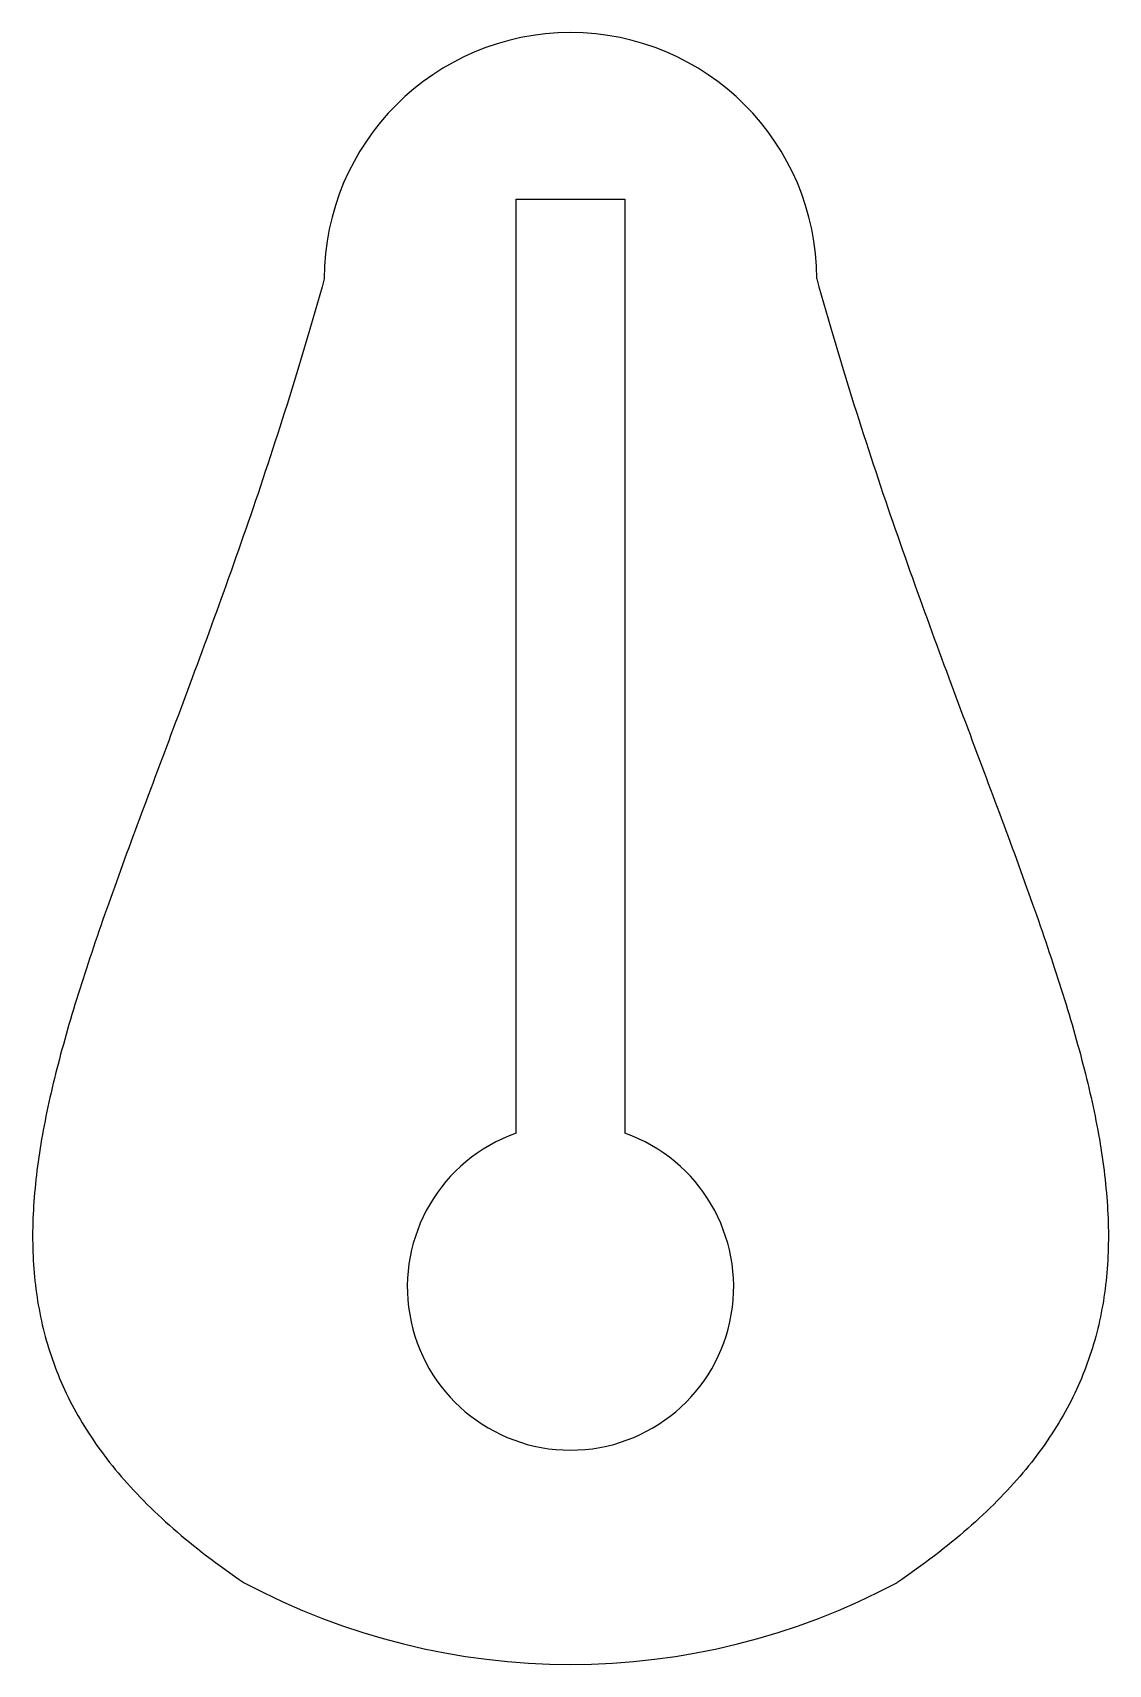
# Model space of a CAD drawing. Extents: x -0.99 to 0.99, y -0.69 to 2.31.
import ezdxf

# ---------------------------------------------------------------- set-up
doc = ezdxf.new("R2010")
doc.units = 0
doc.layers.get('0').update_dxf_attribs({"color": 255, "linetype": 'CONTINUOUS'})

msp = doc.modelspace()

# ---------------------------------------------------------------- linework, layer by layer
for p, q in [((-0.1, 0.2828), (-0.1, 2)), ((-0.1, 2), (0.1, 2)), ((0.1, 2), (0.1, 0.2828)), ((-0.4567, 1.8389), (-0.4609, 1.8241)), ((-0.4526, 1.8538), (-0.4567, 1.8389)), ((0.4526, 1.8538), (0.4567, 1.8389)), ((0.4567, 1.8389), (0.4609, 1.8241)), ((-0.4651, 1.8093), (-0.4693, 1.7946)), ((-0.4609, 1.8241), (-0.4651, 1.8093)), ((0.4609, 1.8241), (0.4651, 1.8093)), ((0.4651, 1.8093), (0.4693, 1.7946)), ((-0.4735, 1.78), (-0.4778, 1.7654)), ((-0.4693, 1.7946), (-0.4735, 1.78)), ((0.4693, 1.7946), (0.4735, 1.78)), ((0.4735, 1.78), (0.4778, 1.7654)), ((-0.4821, 1.7508), (-0.4864, 1.7364)), ((-0.4778, 1.7654), (-0.4821, 1.7508)), ((0.4778, 1.7654), (0.4821, 1.7508)), ((0.4821, 1.7508), (0.4864, 1.7364)), ((-0.4907, 1.7219), (-0.495, 1.7076)), ((-0.4864, 1.7364), (-0.4907, 1.7219)), ((0.4864, 1.7364), (0.4907, 1.7219)), ((0.4907, 1.7219), (0.495, 1.7076)), ((-0.4993, 1.6933), (-0.5036, 1.6791)), ((-0.495, 1.7076), (-0.4993, 1.6933)), ((0.495, 1.7076), (0.4993, 1.6933)), ((0.4993, 1.6933), (0.5036, 1.6791)), ((-0.5124, 1.6508), (-0.5167, 1.6367)), ((-0.508, 1.6649), (-0.5124, 1.6508)), ((-0.5036, 1.6791), (-0.508, 1.6649)), ((0.5036, 1.6791), (0.508, 1.6649)), ((0.508, 1.6649), (0.5124, 1.6508)), ((0.5124, 1.6508), (0.5167, 1.6367)), ((-0.5211, 1.6227), (-0.5255, 1.6088)), ((-0.5167, 1.6367), (-0.5211, 1.6227)), ((0.5167, 1.6367), (0.5211, 1.6227)), ((0.5211, 1.6227), (0.5255, 1.6088)), ((-0.53, 1.5949), (-0.5344, 1.5811)), ((-0.5255, 1.6088), (-0.53, 1.5949)), ((0.5255, 1.6088), (0.53, 1.5949)), ((0.53, 1.5949), (0.5344, 1.5811)), ((-0.5388, 1.5673), (-0.5433, 1.5536)), ((-0.5344, 1.5811), (-0.5388, 1.5673)), ((0.5344, 1.5811), (0.5388, 1.5673)), ((0.5388, 1.5673), (0.5433, 1.5536)), ((-0.5477, 1.54), (-0.5522, 1.5264)), ((-0.5433, 1.5536), (-0.5477, 1.54)), ((0.5433, 1.5536), (0.5477, 1.54)), ((0.5477, 1.54), (0.5522, 1.5264)), ((-0.5566, 1.5128), (-0.5611, 1.4993)), ((-0.5522, 1.5264), (-0.5566, 1.5128)), ((0.5522, 1.5264), (0.5566, 1.5128)), ((0.5566, 1.5128), (0.5611, 1.4993)), ((-0.5701, 1.4726), (-0.5745, 1.4593)), ((-0.5656, 1.4859), (-0.5701, 1.4726)), ((-0.5611, 1.4993), (-0.5656, 1.4859)), ((0.5611, 1.4993), (0.5656, 1.4859)), ((0.5656, 1.4859), (0.5701, 1.4726)), ((0.5701, 1.4726), (0.5745, 1.4593)), ((-0.579, 1.446), (-0.5835, 1.4328)), ((-0.5745, 1.4593), (-0.579, 1.446)), ((0.5745, 1.4593), (0.579, 1.446)), ((0.579, 1.446), (0.5835, 1.4328)), ((-0.588, 1.4197), (-0.5925, 1.4066)), ((-0.5835, 1.4328), (-0.588, 1.4197)), ((0.5835, 1.4328), (0.588, 1.4197)), ((0.588, 1.4197), (0.5925, 1.4066)), ((-0.6015, 1.3806), (-0.606, 1.3676)), ((-0.597, 1.3935), (-0.6015, 1.3806)), ((-0.5925, 1.4066), (-0.597, 1.3935)), ((0.5925, 1.4066), (0.597, 1.3935)), ((0.597, 1.3935), (0.6015, 1.3806)), ((0.6015, 1.3806), (0.606, 1.3676)), ((-0.6105, 1.3548), (-0.615, 1.342)), ((-0.606, 1.3676), (-0.6105, 1.3548)), ((0.606, 1.3676), (0.6105, 1.3548)), ((0.6105, 1.3548), (0.615, 1.342)), ((-0.6195, 1.3292), (-0.624, 1.3165)), ((-0.615, 1.342), (-0.6195, 1.3292)), ((0.615, 1.342), (0.6195, 1.3292)), ((0.6195, 1.3292), (0.624, 1.3165)), ((-0.633, 1.2912), (-0.6375, 1.2787)), ((-0.6285, 1.3038), (-0.633, 1.2912)), ((-0.624, 1.3165), (-0.6285, 1.3038)), ((0.624, 1.3165), (0.6285, 1.3038)), ((0.6285, 1.3038), (0.633, 1.2912)), ((0.633, 1.2912), (0.6375, 1.2787)), ((-0.642, 1.2662), (-0.6465, 1.2538)), ((-0.6375, 1.2787), (-0.642, 1.2662)), ((0.6375, 1.2787), (0.642, 1.2662)), ((0.642, 1.2662), (0.6465, 1.2538)), ((-0.651, 1.2414), (-0.6555, 1.229)), ((-0.6465, 1.2538), (-0.651, 1.2414)), ((0.6465, 1.2538), (0.651, 1.2414)), ((0.651, 1.2414), (0.6555, 1.229)), ((-0.6644, 1.2045), (-0.6688, 1.1923)), ((-0.6599, 1.2168), (-0.6644, 1.2045)), ((-0.6555, 1.229), (-0.6599, 1.2168)), ((0.6555, 1.229), (0.6599, 1.2168)), ((0.6599, 1.2168), (0.6644, 1.2045)), ((0.6644, 1.2045), (0.6688, 1.1923)), ((-0.6733, 1.1802), (-0.6777, 1.1681)), ((-0.6688, 1.1923), (-0.6733, 1.1802)), ((0.6688, 1.1923), (0.6733, 1.1802)), ((0.6733, 1.1802), (0.6777, 1.1681)), ((-0.6866, 1.1441), (-0.691, 1.1322)), ((-0.6822, 1.1561), (-0.6866, 1.1441)), ((-0.6777, 1.1681), (-0.6822, 1.1561)), ((0.6777, 1.1681), (0.6822, 1.1561)), ((0.6822, 1.1561), (0.6866, 1.1441)), ((0.6866, 1.1441), (0.691, 1.1322)), ((-0.6954, 1.1203), (-0.6998, 1.1085)), ((-0.691, 1.1322), (-0.6954, 1.1203)), ((0.691, 1.1322), (0.6954, 1.1203)), ((0.6954, 1.1203), (0.6998, 1.1085)), ((-0.7085, 1.085), (-0.7129, 1.0733)), ((-0.7042, 1.0967), (-0.7085, 1.085)), ((-0.6998, 1.1085), (-0.7042, 1.0967)), ((0.6998, 1.1085), (0.7042, 1.0967)), ((0.7042, 1.0967), (0.7085, 1.085)), ((0.7085, 1.085), (0.7129, 1.0733)), ((-0.7216, 1.0501), (-0.7259, 1.0386)), ((-0.7172, 1.0617), (-0.7216, 1.0501)), ((-0.7129, 1.0733), (-0.7172, 1.0617)), ((0.7129, 1.0733), (0.7172, 1.0617)), ((0.7172, 1.0617), (0.7216, 1.0501)), ((0.7216, 1.0501), (0.7259, 1.0386)), ((-0.7302, 1.0271), (-0.7345, 1.0157)), ((-0.7259, 1.0386), (-0.7302, 1.0271)), ((0.7259, 1.0386), (0.7302, 1.0271)), ((0.7302, 1.0271), (0.7345, 1.0157)), ((-0.743, 0.993), (-0.7472, 0.9817)), ((-0.7387, 1.0043), (-0.743, 0.993)), ((-0.7345, 1.0157), (-0.7387, 1.0043)), ((0.7345, 1.0157), (0.7387, 1.0043)), ((0.7387, 1.0043), (0.743, 0.993)), ((0.743, 0.993), (0.7472, 0.9817)), ((-0.7514, 0.9704), (-0.7556, 0.9592)), ((-0.7472, 0.9817), (-0.7514, 0.9704)), ((0.7472, 0.9817), (0.7514, 0.9704)), ((0.7514, 0.9704), (0.7556, 0.9592)), ((-0.764, 0.937), (-0.7681, 0.9259)), ((-0.7598, 0.9481), (-0.764, 0.937)), ((-0.7556, 0.9592), (-0.7598, 0.9481)), ((0.7556, 0.9592), (0.7598, 0.9481)), ((0.7598, 0.9481), (0.764, 0.937)), ((0.764, 0.937), (0.7681, 0.9259)), ((-0.7763, 0.904), (-0.7804, 0.8931)), ((-0.7722, 0.9149), (-0.7763, 0.904)), ((-0.7681, 0.9259), (-0.7722, 0.9149)), ((0.7681, 0.9259), (0.7722, 0.9149)), ((0.7722, 0.9149), (0.7763, 0.904)), ((0.7763, 0.904), (0.7804, 0.8931)), ((-0.7885, 0.8714), (-0.7925, 0.8606)), ((-0.7845, 0.8822), (-0.7885, 0.8714)), ((-0.7804, 0.8931), (-0.7845, 0.8822)), ((0.7804, 0.8931), (0.7845, 0.8822)), ((0.7845, 0.8822), (0.7885, 0.8714)), ((0.7885, 0.8714), (0.7925, 0.8606)), ((-0.7965, 0.8499), (-0.8005, 0.8392)), ((-0.7925, 0.8606), (-0.7965, 0.8499)), ((0.7925, 0.8606), (0.7965, 0.8499)), ((0.7965, 0.8499), (0.8005, 0.8392)), ((-0.8083, 0.8179), (-0.8122, 0.8074)), ((-0.8044, 0.8285), (-0.8083, 0.8179)), ((-0.8005, 0.8392), (-0.8044, 0.8285)), ((0.8005, 0.8392), (0.8044, 0.8285)), ((0.8044, 0.8285), (0.8083, 0.8179)), ((0.8083, 0.8179), (0.8122, 0.8074)), ((-0.8199, 0.7864), (-0.8237, 0.776)), ((-0.816, 0.7969), (-0.8199, 0.7864)), ((-0.8122, 0.8074), (-0.816, 0.7969)), ((0.8122, 0.8074), (0.816, 0.7969)), ((0.816, 0.7969), (0.8199, 0.7864)), ((0.8199, 0.7864), (0.8237, 0.776)), ((-0.8312, 0.7552), (-0.8349, 0.745)), ((-0.8274, 0.7656), (-0.8312, 0.7552)), ((-0.8237, 0.776), (-0.8274, 0.7656)), ((0.8237, 0.776), (0.8274, 0.7656)), ((0.8274, 0.7656), (0.8312, 0.7552)), ((0.8312, 0.7552), (0.8349, 0.745)), ((-0.8423, 0.7245), (-0.8459, 0.7143)), ((-0.8386, 0.7347), (-0.8423, 0.7245)), ((-0.8349, 0.745), (-0.8386, 0.7347)), ((0.8349, 0.745), (0.8386, 0.7347)), ((0.8386, 0.7347), (0.8423, 0.7245)), ((0.8423, 0.7245), (0.8459, 0.7143)), ((-0.853, 0.6941), (-0.8566, 0.6841)), ((-0.8495, 0.7042), (-0.853, 0.6941)), ((-0.8459, 0.7143), (-0.8495, 0.7042)), ((0.8459, 0.7143), (0.8495, 0.7042)), ((0.8495, 0.7042), (0.853, 0.6941)), ((0.853, 0.6941), (0.8566, 0.6841)), ((-0.8635, 0.6641), (-0.8669, 0.6542)), ((-0.8601, 0.6741), (-0.8635, 0.6641)), ((-0.8566, 0.6841), (-0.8601, 0.6741)), ((0.8566, 0.6841), (0.8601, 0.6741)), ((0.8601, 0.6741), (0.8635, 0.6641)), ((0.8635, 0.6641), (0.8669, 0.6542)), ((-0.8737, 0.6345), (-0.877, 0.6247)), ((-0.8703, 0.6443), (-0.8737, 0.6345)), ((-0.8669, 0.6542), (-0.8703, 0.6443)), ((0.8669, 0.6542), (0.8703, 0.6443)), ((0.8703, 0.6443), (0.8737, 0.6345)), ((0.8737, 0.6345), (0.877, 0.6247)), ((-0.8835, 0.6052), (-0.8867, 0.5955)), ((-0.8803, 0.6149), (-0.8835, 0.6052)), ((-0.877, 0.6247), (-0.8803, 0.6149)), ((0.877, 0.6247), (0.8803, 0.6149)), ((0.8803, 0.6149), (0.8835, 0.6052)), ((0.8835, 0.6052), (0.8867, 0.5955)), ((-0.893, 0.5763), (-0.8961, 0.5667)), ((-0.8899, 0.5859), (-0.893, 0.5763)), ((-0.8867, 0.5955), (-0.8899, 0.5859)), ((0.8867, 0.5955), (0.8899, 0.5859)), ((0.8899, 0.5859), (0.893, 0.5763)), ((0.893, 0.5763), (0.8961, 0.5667)), ((-0.9022, 0.5477), (-0.9052, 0.5383)), ((-0.8992, 0.5572), (-0.9022, 0.5477)), ((-0.8961, 0.5667), (-0.8992, 0.5572)), ((0.8961, 0.5667), (0.8992, 0.5572)), ((0.8992, 0.5572), (0.9022, 0.5477)), ((0.9022, 0.5477), (0.9052, 0.5383)), ((-0.9138, 0.5102), (-0.9166, 0.5009)), ((-0.911, 0.5195), (-0.9138, 0.5102)), ((-0.9081, 0.5289), (-0.911, 0.5195)), ((-0.9052, 0.5383), (-0.9081, 0.5289)), ((0.9052, 0.5383), (0.9081, 0.5289)), ((0.9081, 0.5289), (0.911, 0.5195)), ((0.911, 0.5195), (0.9138, 0.5102)), ((0.9138, 0.5102), (0.9166, 0.5009)), ((-0.9221, 0.4824), (-0.9247, 0.4732)), ((-0.9194, 0.4916), (-0.9221, 0.4824)), ((-0.9166, 0.5009), (-0.9194, 0.4916)), ((0.9166, 0.5009), (0.9194, 0.4916)), ((0.9194, 0.4916), (0.9221, 0.4824)), ((0.9221, 0.4824), (0.9247, 0.4732)), ((-0.9299, 0.455), (-0.9324, 0.4459)), ((-0.9274, 0.4641), (-0.9299, 0.455)), ((-0.9247, 0.4732), (-0.9274, 0.4641)), ((0.9247, 0.4732), (0.9274, 0.4641)), ((0.9274, 0.4641), (0.9299, 0.455)), ((0.9299, 0.455), (0.9324, 0.4459)), ((-0.9374, 0.4279), (-0.9397, 0.4189)), ((-0.9349, 0.4369), (-0.9374, 0.4279)), ((-0.9324, 0.4459), (-0.9349, 0.4369)), ((0.9324, 0.4459), (0.9349, 0.4369)), ((0.9349, 0.4369), (0.9374, 0.4279)), ((0.9374, 0.4279), (0.9397, 0.4189)), ((-0.9466, 0.3922), (-0.9488, 0.3834)), ((-0.9444, 0.4011), (-0.9466, 0.3922)), ((-0.9421, 0.41), (-0.9444, 0.4011)), ((-0.9397, 0.4189), (-0.9421, 0.41)), ((0.9397, 0.4189), (0.9421, 0.41)), ((0.9421, 0.41), (0.9444, 0.4011)), ((0.9444, 0.4011), (0.9466, 0.3922)), ((0.9466, 0.3922), (0.9488, 0.3834)), ((-0.953, 0.3659), (-0.955, 0.3571)), ((-0.9509, 0.3746), (-0.953, 0.3659)), ((-0.9488, 0.3834), (-0.9509, 0.3746)), ((0.9488, 0.3834), (0.9509, 0.3746)), ((0.9509, 0.3746), (0.953, 0.3659)), ((0.953, 0.3659), (0.955, 0.3571)), ((-0.9608, 0.3312), (-0.9626, 0.3226)), ((-0.9589, 0.3398), (-0.9608, 0.3312)), ((-0.957, 0.3485), (-0.9589, 0.3398)), ((-0.955, 0.3571), (-0.957, 0.3485)), ((0.955, 0.3571), (0.957, 0.3485)), ((0.957, 0.3485), (0.9589, 0.3398)), ((0.9589, 0.3398), (0.9608, 0.3312)), ((0.9608, 0.3312), (0.9626, 0.3226)), ((-0.966, 0.3055), (-0.9677, 0.297)), ((-0.9643, 0.314), (-0.966, 0.3055)), ((-0.9626, 0.3226), (-0.9643, 0.314)), ((0.9626, 0.3226), (0.9643, 0.314)), ((0.9643, 0.314), (0.966, 0.3055)), ((0.966, 0.3055), (0.9677, 0.297)), ((-0.9723, 0.2717), (-0.9737, 0.2634)), ((-0.9708, 0.2801), (-0.9723, 0.2717)), ((-0.9693, 0.2886), (-0.9708, 0.2801)), ((-0.9677, 0.297), (-0.9693, 0.2886)), ((0.9677, 0.297), (0.9693, 0.2886)), ((0.9693, 0.2886), (0.9708, 0.2801)), ((0.9708, 0.2801), (0.9723, 0.2717)), ((0.9723, 0.2717), (0.9737, 0.2634)), ((-0.9763, 0.2468), (-0.9776, 0.2385)), ((-0.975, 0.2551), (-0.9763, 0.2468)), ((-0.9737, 0.2634), (-0.975, 0.2551)), ((0.9737, 0.2634), (0.975, 0.2551)), ((0.975, 0.2551), (0.9763, 0.2468)), ((0.9763, 0.2468), (0.9776, 0.2385)), ((-0.9809, 0.2139), (-0.9819, 0.2057)), ((-0.9799, 0.222), (-0.9809, 0.2139)), ((-0.9787, 0.2302), (-0.9799, 0.222)), ((-0.9776, 0.2385), (-0.9787, 0.2302)), ((0.9776, 0.2385), (0.9787, 0.2302)), ((0.9787, 0.2302), (0.9799, 0.222)), ((0.9799, 0.222), (0.9809, 0.2139)), ((0.9809, 0.2139), (0.9819, 0.2057)), ((-0.9845, 0.1815), (-0.9852, 0.1734)), ((-0.9837, 0.1895), (-0.9845, 0.1815)), ((-0.9828, 0.1976), (-0.9837, 0.1895)), ((-0.9819, 0.2057), (-0.9828, 0.1976)), ((0.9819, 0.2057), (0.9828, 0.1976)), ((0.9828, 0.1976), (0.9837, 0.1895)), ((0.9837, 0.1895), (0.9845, 0.1815)), ((0.9845, 0.1815), (0.9852, 0.1734)), ((-0.9865, 0.1575), (-0.987, 0.1495)), ((-0.9859, 0.1654), (-0.9865, 0.1575)), ((-0.9852, 0.1734), (-0.9859, 0.1654)), ((0.9852, 0.1734), (0.9859, 0.1654)), ((0.9859, 0.1654), (0.9865, 0.1575)), ((0.9865, 0.1575), (0.987, 0.1495)), ((-0.9882, 0.1259), (-0.9885, 0.118)), ((-0.9879, 0.1337), (-0.9882, 0.1259)), ((-0.9875, 0.1416), (-0.9879, 0.1337)), ((-0.987, 0.1495), (-0.9875, 0.1416)), ((0.987, 0.1495), (0.9875, 0.1416)), ((0.9875, 0.1416), (0.9879, 0.1337)), ((0.9879, 0.1337), (0.9882, 0.1259)), ((0.9882, 0.1259), (0.9885, 0.118)), ((-0.9887, 0.1102), (-0.9888, 0.1024)), ((-0.9888, 0.1024), (-0.9888, 0.0947)), ((-0.9888, 0.0947), (-0.9888, 0.087)), ((-0.9885, 0.118), (-0.9887, 0.1102)), ((0.9885, 0.118), (0.9887, 0.1102)), ((0.9887, 0.1102), (0.9888, 0.1024)), ((0.9888, 0.1024), (0.9888, 0.0947)), ((0.9888, 0.0947), (0.9888, 0.087)), ((-0.9888, 0.087), (-0.9887, 0.0793)), ((-0.9887, 0.0793), (-0.9886, 0.0716)), ((-0.9886, 0.0716), (-0.9883, 0.064)), ((-0.9883, 0.064), (-0.988, 0.0564)), ((0.9883, 0.064), (0.988, 0.0564)), ((0.9886, 0.0716), (0.9883, 0.064)), ((0.9887, 0.0793), (0.9886, 0.0716)), ((0.9888, 0.087), (0.9887, 0.0793)), ((-0.988, 0.0564), (-0.9877, 0.0488)), ((-0.9877, 0.0488), (-0.9872, 0.0412)), ((-0.9872, 0.0412), (-0.9867, 0.0337)), ((-0.9867, 0.0337), (-0.9861, 0.0261)), ((0.9867, 0.0337), (0.9861, 0.0261)), ((0.9872, 0.0412), (0.9867, 0.0337)), ((0.9877, 0.0488), (0.9872, 0.0412)), ((0.988, 0.0564), (0.9877, 0.0488)), ((-0.9861, 0.0261), (-0.9854, 0.0187)), ((-0.9854, 0.0187), (-0.9846, 0.0112)), ((-0.9846, 0.0112), (-0.9838, 0.0037)), ((-0.9838, 0.0037), (-0.9829, -0.0037)), ((0.9838, 0.0037), (0.9829, -0.0037)), ((0.9846, 0.0112), (0.9838, 0.0037)), ((0.9854, 0.0187), (0.9846, 0.0112)), ((0.9861, 0.0261), (0.9854, 0.0187)), ((-0.9829, -0.0037), (-0.9819, -0.0111)), ((-0.9819, -0.0111), (-0.9808, -0.0184)), ((-0.9808, -0.0184), (-0.9797, -0.0258)), ((-0.9797, -0.0258), (-0.9785, -0.0331)), ((0.9797, -0.0258), (0.9785, -0.0331)), ((0.9808, -0.0184), (0.9797, -0.0258)), ((0.9819, -0.0111), (0.9808, -0.0184)), ((0.9829, -0.0037), (0.9819, -0.0111)), ((-0.9785, -0.0331), (-0.9771, -0.0404)), ((-0.9771, -0.0404), (-0.9758, -0.0477)), ((-0.9758, -0.0477), (-0.9743, -0.0549)), ((-0.9743, -0.0549), (-0.9727, -0.0621)), ((0.9743, -0.0549), (0.9727, -0.0621)), ((0.9758, -0.0477), (0.9743, -0.0549)), ((0.9771, -0.0404), (0.9758, -0.0477)), ((0.9785, -0.0331), (0.9771, -0.0404)), ((-0.9727, -0.0621), (-0.9711, -0.0694)), ((-0.9711, -0.0694), (-0.9694, -0.0765)), ((-0.9694, -0.0765), (-0.9676, -0.0837)), ((-0.9676, -0.0837), (-0.9657, -0.0908)), ((0.9676, -0.0837), (0.9657, -0.0908)), ((0.9694, -0.0765), (0.9676, -0.0837)), ((0.9711, -0.0694), (0.9694, -0.0765)), ((0.9727, -0.0621), (0.9711, -0.0694)), ((-0.9657, -0.0908), (-0.9637, -0.098)), ((-0.9637, -0.098), (-0.9617, -0.1051)), ((-0.9617, -0.1051), (-0.9595, -0.1121)), ((-0.9595, -0.1121), (-0.9573, -0.1192)), ((-0.9573, -0.1192), (-0.955, -0.1262)), ((0.9573, -0.1192), (0.955, -0.1262)), ((0.9595, -0.1121), (0.9573, -0.1192)), ((0.9617, -0.1051), (0.9595, -0.1121)), ((0.9637, -0.098), (0.9617, -0.1051)), ((0.9657, -0.0908), (0.9637, -0.098)), ((-0.955, -0.1262), (-0.9526, -0.1333)), ((-0.9526, -0.1333), (-0.9501, -0.1403)), ((-0.9501, -0.1403), (-0.9475, -0.1472)), ((-0.9475, -0.1472), (-0.9448, -0.1542)), ((0.9475, -0.1472), (0.9448, -0.1542)), ((0.9501, -0.1403), (0.9475, -0.1472)), ((0.9526, -0.1333), (0.9501, -0.1403)), ((0.955, -0.1262), (0.9526, -0.1333)), ((-0.9448, -0.1542), (-0.9421, -0.1611)), ((-0.9421, -0.1611), (-0.9392, -0.168)), ((-0.9392, -0.168), (-0.9363, -0.1749)), ((-0.9363, -0.1749), (-0.9332, -0.1818)), ((0.9363, -0.1749), (0.9332, -0.1818)), ((0.9392, -0.168), (0.9363, -0.1749)), ((0.9421, -0.1611), (0.9392, -0.168)), ((0.9448, -0.1542), (0.9421, -0.1611)), ((-0.9332, -0.1818), (-0.9301, -0.1887)), ((-0.9301, -0.1887), (-0.9269, -0.1955)), ((-0.9269, -0.1955), (-0.9236, -0.2024)), ((-0.9236, -0.2024), (-0.9202, -0.2092)), ((-0.9202, -0.2092), (-0.9167, -0.216)), ((0.9202, -0.2092), (0.9167, -0.216)), ((0.9236, -0.2024), (0.9202, -0.2092)), ((0.9269, -0.1955), (0.9236, -0.2024)), ((0.9301, -0.1887), (0.9269, -0.1955)), ((0.9332, -0.1818), (0.9301, -0.1887)), ((-0.9167, -0.216), (-0.9131, -0.2227)), ((-0.9131, -0.2227), (-0.9094, -0.2295)), ((-0.9094, -0.2295), (-0.9056, -0.2362)), ((-0.9056, -0.2362), (-0.9017, -0.2429)), ((0.9056, -0.2362), (0.9017, -0.2429)), ((0.9094, -0.2295), (0.9056, -0.2362)), ((0.9131, -0.2227), (0.9094, -0.2295)), ((0.9167, -0.216), (0.9131, -0.2227)), ((-0.9017, -0.2429), (-0.8977, -0.2496)), ((-0.8977, -0.2496), (-0.8937, -0.2563)), ((-0.8937, -0.2563), (-0.8895, -0.263)), ((-0.8895, -0.263), (-0.8852, -0.2697)), ((-0.8852, -0.2697), (-0.8808, -0.2763)), ((0.8852, -0.2697), (0.8808, -0.2763)), ((0.8895, -0.263), (0.8852, -0.2697)), ((0.8937, -0.2563), (0.8895, -0.263)), ((0.8977, -0.2496), (0.8937, -0.2563)), ((0.9017, -0.2429), (0.8977, -0.2496)), ((-0.8808, -0.2763), (-0.8764, -0.2829)), ((-0.8764, -0.2829), (-0.8718, -0.2895)), ((-0.8718, -0.2895), (-0.8671, -0.2961)), ((-0.8671, -0.2961), (-0.8623, -0.3027)), ((0.8671, -0.2961), (0.8623, -0.3027)), ((0.8718, -0.2895), (0.8671, -0.2961)), ((0.8764, -0.2829), (0.8718, -0.2895)), ((0.8808, -0.2763), (0.8764, -0.2829)), ((-0.8623, -0.3027), (-0.8574, -0.3093)), ((-0.8574, -0.3093), (-0.8525, -0.3158)), ((-0.8525, -0.3158), (-0.8474, -0.3224)), ((-0.8474, -0.3224), (-0.8422, -0.3289)), ((-0.8422, -0.3289), (-0.8369, -0.3354)), ((0.8422, -0.3289), (0.8369, -0.3354)), ((0.8474, -0.3224), (0.8422, -0.3289)), ((0.8525, -0.3158), (0.8474, -0.3224)), ((0.8574, -0.3093), (0.8525, -0.3158)), ((0.8623, -0.3027), (0.8574, -0.3093)), ((-0.8369, -0.3354), (-0.8315, -0.3419)), ((-0.8315, -0.3419), (-0.826, -0.3484)), ((-0.826, -0.3484), (-0.8204, -0.3548)), ((-0.8204, -0.3548), (-0.8147, -0.3613)), ((0.8204, -0.3548), (0.8147, -0.3613)), ((0.826, -0.3484), (0.8204, -0.3548)), ((0.8315, -0.3419), (0.826, -0.3484)), ((0.8369, -0.3354), (0.8315, -0.3419)), ((-0.8147, -0.3613), (-0.8088, -0.3677)), ((-0.8088, -0.3677), (-0.8029, -0.3742)), ((-0.8029, -0.3742), (-0.7968, -0.3806)), ((-0.7968, -0.3806), (-0.7907, -0.387)), ((-0.7907, -0.387), (-0.7844, -0.3934)), ((0.7907, -0.387), (0.7844, -0.3934)), ((0.7968, -0.3806), (0.7907, -0.387)), ((0.8029, -0.3742), (0.7968, -0.3806)), ((0.8088, -0.3677), (0.8029, -0.3742)), ((0.8147, -0.3613), (0.8088, -0.3677)), ((-0.7844, -0.3934), (-0.7781, -0.3997)), ((-0.7781, -0.3997), (-0.7716, -0.4061)), ((-0.7716, -0.4061), (-0.765, -0.4125)), ((-0.765, -0.4125), (-0.7583, -0.4188)), ((-0.7583, -0.4188), (-0.7515, -0.4252)), ((0.7583, -0.4188), (0.7515, -0.4252)), ((0.765, -0.4125), (0.7583, -0.4188)), ((0.7716, -0.4061), (0.765, -0.4125)), ((0.7781, -0.3997), (0.7716, -0.4061)), ((0.7844, -0.3934), (0.7781, -0.3997)), ((-0.7515, -0.4252), (-0.7445, -0.4315)), ((-0.7445, -0.4315), (-0.7375, -0.4378)), ((-0.7375, -0.4378), (-0.7303, -0.4441)), ((-0.7303, -0.4441), (-0.7231, -0.4504)), ((0.7303, -0.4441), (0.7231, -0.4504)), ((0.7375, -0.4378), (0.7303, -0.4441)), ((0.7445, -0.4315), (0.7375, -0.4378)), ((0.7515, -0.4252), (0.7445, -0.4315)), ((-0.7231, -0.4504), (-0.7157, -0.4567)), ((-0.7157, -0.4567), (-0.7082, -0.463)), ((-0.7082, -0.463), (-0.7005, -0.4692)), ((-0.7005, -0.4692), (-0.6928, -0.4755)), ((-0.6928, -0.4755), (-0.685, -0.4817)), ((0.6928, -0.4755), (0.685, -0.4817)), ((0.7005, -0.4692), (0.6928, -0.4755)), ((0.7082, -0.463), (0.7005, -0.4692)), ((0.7157, -0.4567), (0.7082, -0.463)), ((0.7231, -0.4504), (0.7157, -0.4567)), ((-0.685, -0.4817), (-0.677, -0.488)), ((-0.677, -0.488), (-0.6689, -0.4942)), ((-0.6689, -0.4942), (-0.6607, -0.5004)), ((-0.6607, -0.5004), (-0.6524, -0.5067)), ((-0.6524, -0.5067), (-0.6439, -0.5129)), ((0.6524, -0.5067), (0.6439, -0.5129)), ((0.6607, -0.5004), (0.6524, -0.5067)), ((0.6689, -0.4942), (0.6607, -0.5004)), ((0.677, -0.488), (0.6689, -0.4942)), ((0.685, -0.4817), (0.677, -0.488)), ((-0.6439, -0.5129), (-0.6353, -0.5191)), ((-0.6353, -0.5191), (-0.6266, -0.5253)), ((-0.6266, -0.5253), (-0.6178, -0.5314)), ((-0.6178, -0.5314), (-0.6089, -0.5376)), ((-0.6089, -0.5376), (-0.5998, -0.5438)), ((0.6089, -0.5376), (0.5998, -0.5438)), ((0.6178, -0.5314), (0.6089, -0.5376)), ((0.6266, -0.5253), (0.6178, -0.5314)), ((0.6353, -0.5191), (0.6266, -0.5253)), ((0.6439, -0.5129), (0.6353, -0.5191))]:
    msp.add_line(p, q)
for centre, radius, start, end in [((0, 1.8538), 0.4526, 360, 180), ((0, 0), 0.3, 109.4712, 70.5288), ((0, 0.58), 1.2739, 241.9085, 298.0915)]:
    msp.add_arc(centre, radius, start, end)

doc.saveas('drawing.dxf')
